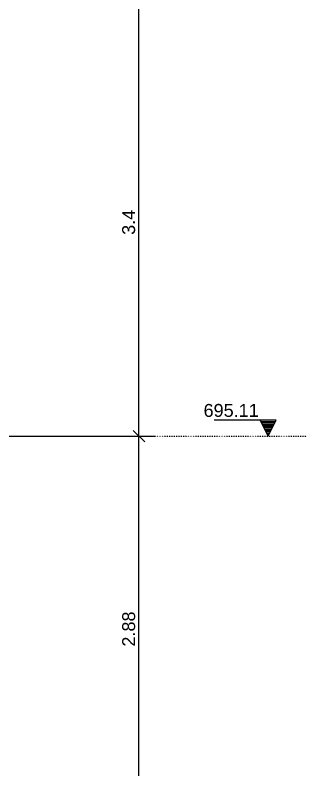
# Model space of a CAD drawing. Extents: x 37185 to 43130, y -8131 to -3926.
# Drawn here: x 39859.9 to 40010.5, y -7384.3 to -6994.5 of the extents above; entities that cross this region are included whole.
import ezdxf

# ---------------------------------------------------------------- set-up
doc = ezdxf.new("R2010")
doc.units = 0
doc.header["$MEASUREMENT"] = 0
doc.linetypes.add('ESTILO_TQS_0002', pattern=[0.4, 0.1, -0.3])
for name, color, linetype in [('67', 7, 'CONTINUOUS'), ('75', 9, 'CONTINUOUS'), ('79', 12, 'CONTINUOUS')]:
    doc.layers.add(name, color=color, linetype=linetype)
doc.styles.add('TQS_ARIAL', font='arial.ttf')

msp = doc.modelspace()

# ---------------------------------------------------------------- linework, layer by layer
at = {"layer": '67', "linetype": 'ESTILO_TQS_0002'}
msp.add_line((39923.82, -7211.96), (40010.49, -7211.96), dxfattribs=at)
at = {"layer": '75', "linetype": 'Continuous'}
for p, q in [((39923.82, -7220.29), (39923.82, -6976.95)), ((39923.82, -7412.28), (39923.82, -7203.62)), ((39994.65, -7203.62), (39962.65, -7203.62)), ((39990.49, -7211.96), (39986.32, -7203.62)), ((39990.49, -7211.96), (39994.65, -7203.62)), ((39986.69, -7204.37), (39994.28, -7204.37)), ((39987.06, -7205.11), (39993.91, -7205.11)), ((39987.43, -7205.85), (39993.54, -7205.85)), ((39987.8, -7206.59), (39993.17, -7206.59)), ((39988.18, -7207.34), (39992.79, -7207.34)), ((39988.55, -7208.08), (39992.42, -7208.08)), ((39832.15, -7211.96), (39932.15, -7211.96)), ((39832.15, -7211.96), (39932.15, -7211.96)), ((39926.76, -7214.9), (39920.87, -7209.01)), ((39926.76, -7214.9), (39920.87, -7209.01)), ((39988.92, -7208.82), (39992.05, -7208.82)), ((39989.29, -7209.57), (39991.68, -7209.57)), ((39989.66, -7210.31), (39991.31, -7210.31)), ((39990.03, -7211.05), (39990.94, -7211.05))]:
    msp.add_line(p, q, dxfattribs=at)
at = {"layer": '79', "linetype": 'Continuous'}
msp.add_lwpolyline([(39986.32, -7203.62), (39990.49, -7211.96), (39994.65, -7203.62), (39986.32, -7203.62)], dxfattribs=at)

# ---------------------------------------------------------------- texts
at = {"layer": '75', "linetype": 'Continuous', "style": 'TQS_ARIAL'}
for s, p in [('3.4', (39921.82, -7107.95)), ('2.88', (39921.82, -7320.62))]:
    msp.add_text(s, height=6.667, rotation=90, dxfattribs=at).set_placement(p)
msp.add_text('695.11', height=6.667, dxfattribs=at).set_placement((39957.15, -7201.96))

doc.saveas('drawing.dxf')
